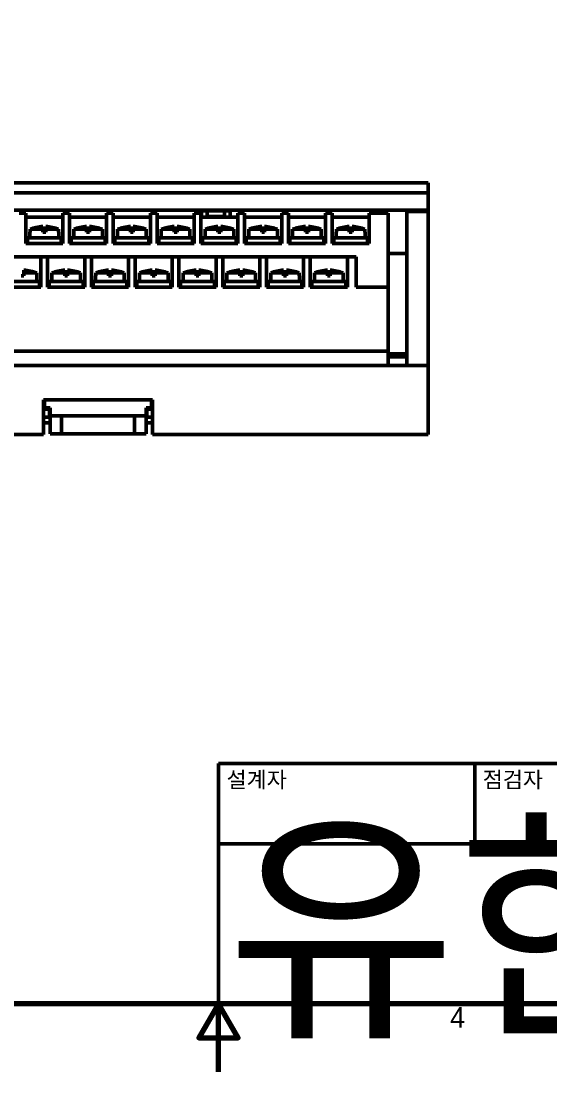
# Model space of a CAD drawing. Header units: millimetres. Extents: x -32 to 1257, y -135 to 348.
# Drawn here: x 182.8 to 274.9, y -4.4 to 178.5 of the extents above; entities that cross this region are included whole.
import ezdxf
from ezdxf.enums import TextEntityAlignment as Align

# ---------------------------------------------------------------- set-up
doc = ezdxf.new("R2018")
doc.units = ezdxf.units.MM
for name, color, linetype, lineweight in [('경계(ISO)', 7, 'Continuous', 70), ('외형선(ISO)', 7, 'Continuous', 50), ('제목(ISO)', 7, 'Continuous', 50)]:
    doc.layers.add(name, color=color, linetype=linetype, lineweight=lineweight)
doc.styles.get("Standard").update_dxf_attribs({"font": ''})
doc.styles.add('레이블 문자 (JIS)', font='')
doc.styles.add('텍스트 스타일19', font='')
doc.styles.get('Standard').set_extended_font_data('Gulim')
doc.styles.get('레이블 문자 (JIS)').set_extended_font_data('Gulim')
doc.styles.get('텍스트 스타일19').set_extended_font_data('Tahoma')

# ---------------------------------------------------------------- blocks, each defined once
blk = doc.blocks.new('경계 Default Border')
at = {"layer": '경계(ISO)', "flags": 128}
for points in [[(10, 10), (10, 287), (410, 287), (410, 10), (10, 10)], [(210, 0), (210, 10), (207.11, 5), (212.89, 5), (210, 10)]]:
    blk.add_lwpolyline(points, dxfattribs=at)
at = {"layer": '경계(ISO)', "insert": (244.04, 6.53), "char_height": 3, "attachment_point": 7, "style": '레이블 문자 (JIS)'}
blk.add_mtext('4', dxfattribs=at)
blk = doc.blocks.new('제목 블록 ISO')
at = {"layer": '제목(ISO)'}
for p, q in [((270.07, 130), (100.07, 130)), ((100.07, 130), (100.07, 100)), ((132.07, 120), (132.07, 130)), ((100.07, 120), (270.07, 120)), ((100.07, 100), (270.07, 100))]:
    blk.add_line(p, q, dxfattribs=at)
at = {"layer": '제목(ISO)', "style": '텍스트 스타일19'}
for s, p in [('설계자', (101.07, 129)), ('점검자', (133.07, 129))]:
    blk.add_text(s, height=2, dxfattribs=at).set_placement(p, align=Align.TOP_LEFT)
at = {"layer": '제목(ISO)', "lineweight": 30, "flags": 104}
for tag, height, p in [('점검자', 3.5, (133.07, 121)), ('엔지니어링_승인자', 3.5, (158.07, 121)), ('작성자', 2.49, (100.84, 122.53)), ('작성_날짜', 2.49, (220.89, 121.88))]:
    blk.add_attdef(tag, text='', height=height, dxfattribs=at).set_placement(p, align=Align.BOTTOM_LEFT)
blk.add_attdef('엔지니어링_승인_날짜', text='', height=2.49, dxfattribs=at).set_placement((196.07, 121), align=Align.BOTTOM_RIGHT)
for tag, p in [('제목', (222.57, 115)), ('회사', (137.41, 109.96)), ('리비전_번호', (242.57, 103.5))]:
    blk.add_attdef(tag, text='', height=3.5, dxfattribs=at).set_placement(p, align=Align.MIDDLE_CENTER)
blk.add_attdef('부품_번호', text='', height=3.5, dxfattribs=at).set_placement((176.07, 105), align=Align.MIDDLE_LEFT)

msp = doc.modelspace()

# ---------------------------------------------------------------- linework, layer by layer
at = {"layer": '외형선(ISO)'}
for p, q in [((253.6663, 150.31781), (85.6663, 150.31781)), ((253.6663, 150.31781), (253.6663, 148.5684)), ((253.6663, 148.5684), (85.6663, 148.5684)), ((253.6663, 145.5684), (253.6663, 148.5684)), ((85.6663, 145.5684), (253.6663, 145.5684)), ((91.1663, 145.55713), (248.1663, 145.55713)), ((170.6663, 145.56726), (228.6663, 145.56726)), ((228.6663, 145.55832), (170.6663, 145.55832)), ((183.5813, 145.05349), (182.4213, 145.05349)), ((183.5813, 145.05349), (183.5813, 144.55349)), ((183.5813, 139.75349), (183.5813, 144.55349)), ((191.2013, 145.05349), (190.0413, 145.05349)), ((190.0413, 144.55349), (190.0413, 145.05349)), ((190.0413, 144.55349), (190.0413, 139.75349)), ((191.2013, 145.05349), (191.2013, 144.55349)), ((191.2013, 139.75349), (191.2013, 144.55349)), ((198.8213, 145.05349), (197.6613, 145.05349)), ((197.6613, 144.55349), (197.6613, 145.05349)), ((197.6613, 144.55349), (197.6613, 139.75349)), ((198.8213, 145.05349), (198.8213, 144.55349)), ((198.8213, 139.75349), (198.8213, 144.55349)), ((206.4413, 145.05349), (205.2813, 145.05349)), ((205.2813, 144.55349), (205.2813, 145.05349)), ((205.2813, 144.55349), (205.2813, 139.75349)), ((206.4413, 145.05349), (206.4413, 144.55349)), ((206.4413, 139.75349), (206.4413, 144.55349)), ((214.0613, 145.05349), (212.9013, 145.05349)), ((212.9013, 144.55349), (212.9013, 145.05349)), ((212.9013, 144.55349), (212.9013, 139.75349)), ((214.0613, 145.05349), (214.0613, 144.55349)), ((214.0613, 139.75349), (214.0613, 144.55349)), ((214.1663, 144.35349), (214.1663, 145.45349)), ((215.1663, 145.45349), (214.1663, 145.45349)), ((215.1663, 144.45349), (215.1663, 145.45349)), ((215.1663, 145.45349), (218.1663, 145.45349)), ((219.1663, 145.45349), (218.1663, 145.45349)), ((218.1663, 145.45349), (218.1663, 144.45349)), ((219.1663, 145.45349), (219.1663, 144.35349)), ((221.6813, 145.05349), (220.5213, 145.05349)), ((220.5213, 144.55349), (220.5213, 145.05349)), ((220.5213, 144.55349), (220.5213, 139.75349)), ((221.6813, 145.05349), (221.6813, 144.55349)), ((221.6813, 139.75349), (221.6813, 144.55349)), ((229.3013, 145.05349), (228.1413, 145.05349)), ((228.1413, 144.55349), (228.1413, 145.05349)), ((228.1413, 144.55349), (228.1413, 139.75349)), ((228.6663, 145.56667), (228.6663, 145.56726)), ((228.6663, 145.55874), (228.6663, 145.56667)), ((230.6663, 145.56667), (228.6663, 145.56667)), ((228.6663, 145.55874), (228.6663, 145.55832)), ((230.6663, 145.55874), (228.6663, 145.55874)), ((229.3013, 145.05349), (229.3013, 144.55349)), ((229.3013, 139.75349), (229.3013, 144.55349)), ((230.6663, 145.56726), (230.6663, 145.56667)), ((230.6663, 145.56726), (248.6663, 145.56726)), ((230.6663, 145.55874), (230.6663, 145.56667)), ((230.6663, 145.55832), (230.6663, 145.55874)), ((248.1663, 145.55832), (230.6663, 145.55832)), ((236.9213, 145.05349), (235.7613, 145.05349)), ((235.7613, 144.55349), (235.7613, 145.05349)), ((235.7613, 144.55349), (235.7613, 139.75349)), ((236.9213, 145.05349), (236.9213, 144.55349)), ((236.9213, 139.75349), (236.9213, 144.55349)), ((246.6613, 145.05349), (243.3813, 145.05349)), ((243.3813, 144.55349), (243.3813, 145.05349)), ((243.3813, 144.55349), (243.3813, 139.75349)), ((246.6613, 145.05349), (246.6613, 144.55349)), ((246.6613, 144.55349), (246.6613, 132.15349)), ((248.1663, 145.56726), (248.1663, 145.55832)), ((248.1663, 145.55713), (248.1663, 145.55832)), ((248.6663, 145.56726), (248.6663, 145.5672)), ((249.0663, 145.56697), (251.1663, 145.56697)), ((249.9163, 145.56697), (249.9163, 145.35349)), ((249.9163, 145.35349), (249.9163, 118.55349)), ((251.6663, 145.35349), (249.9163, 145.35349)), ((251.1663, 145.56697), (251.1663, 145.56691)), ((251.1663, 145.35349), (251.1663, 145.56691)), ((253.6663, 145.55349), (251.1663, 145.55349)), ((251.6663, 145.35349), (253.6663, 145.35349)), ((253.6663, 145.55349), (253.6663, 145.5684)), ((253.6663, 145.55349), (253.6663, 145.35349)), ((253.6663, 118.55349), (253.6663, 145.35349)), ((183.5813, 144.35349), (190.0413, 144.35349)), ((186.5613, 142.25349), (186.5613, 142.7395)), ((187.0613, 142.7395), (187.0613, 142.25349)), ((191.2013, 144.35349), (197.6613, 144.35349)), ((194.1813, 142.25349), (194.1813, 142.7395)), ((194.6813, 142.7395), (194.6813, 142.25349)), ((198.8213, 144.35349), (205.2813, 144.35349)), ((201.8013, 142.25349), (201.8013, 142.7395)), ((202.3013, 142.7395), (202.3013, 142.25349)), ((206.4413, 144.35349), (212.9013, 144.35349)), ((209.4213, 142.25349), (209.4213, 142.7395)), ((209.9213, 142.7395), (209.9213, 142.25349)), ((214.0613, 144.35349), (220.5213, 144.35349)), ((215.0663, 144.35349), (215.1663, 144.45349)), ((218.1663, 144.45349), (215.1663, 144.45349)), ((217.0413, 142.25349), (217.0413, 142.7395)), ((217.5413, 142.7395), (217.5413, 142.25349)), ((218.1663, 144.45349), (218.2663, 144.35349)), ((221.6813, 144.35349), (228.1413, 144.35349)), ((224.6613, 142.25349), (224.6613, 142.7395)), ((225.1613, 142.7395), (225.1613, 142.25349)), ((229.3013, 144.35349), (235.7613, 144.35349)), ((232.2813, 142.25349), (232.2813, 142.7395)), ((232.7813, 142.7395), (232.7813, 142.25349)), ((236.9213, 144.35349), (243.3813, 144.35349)), ((239.9013, 142.25349), (239.9013, 142.7395)), ((240.4013, 142.7395), (240.4013, 142.25349)), ((184.3113, 141.75349), (184.32384, 141.75349)), ((184.3113, 140.75349), (184.3113, 141.75349)), ((184.32384, 142.25349), (184.32384, 141.75349)), ((186.5613, 142.25349), (184.32384, 142.25349)), ((186.5613, 141.75349), (186.5613, 142.25349)), ((186.5613, 141.75349), (187.0613, 141.75349)), ((187.0613, 142.25349), (187.0613, 141.75349)), ((189.29877, 142.25349), (187.0613, 142.25349)), ((189.29877, 141.75349), (189.29877, 142.25349)), ((189.29877, 141.75349), (189.3113, 141.75349)), ((189.3113, 140.75349), (189.3113, 141.75349)), ((191.9313, 141.75349), (191.94384, 141.75349)), ((191.9313, 140.75349), (191.9313, 141.75349)), ((191.94384, 142.25349), (191.94384, 141.75349)), ((194.1813, 142.25349), (191.94384, 142.25349)), ((194.1813, 141.75349), (194.1813, 142.25349)), ((194.1813, 141.75349), (194.6813, 141.75349)), ((194.6813, 142.25349), (194.6813, 141.75349)), ((196.91877, 142.25349), (194.6813, 142.25349)), ((196.91877, 141.75349), (196.91877, 142.25349)), ((196.91877, 141.75349), (196.9313, 141.75349)), ((196.9313, 140.75349), (196.9313, 141.75349)), ((199.5513, 141.75349), (199.56384, 141.75349)), ((199.5513, 140.75349), (199.5513, 141.75349)), ((199.56384, 142.25349), (199.56384, 141.75349)), ((201.8013, 142.25349), (199.56384, 142.25349)), ((201.8013, 141.75349), (201.8013, 142.25349)), ((201.8013, 141.75349), (202.3013, 141.75349)), ((202.3013, 142.25349), (202.3013, 141.75349)), ((204.53877, 142.25349), (202.3013, 142.25349)), ((204.53877, 141.75349), (204.53877, 142.25349)), ((204.53877, 141.75349), (204.5513, 141.75349)), ((204.5513, 140.75349), (204.5513, 141.75349)), ((207.1713, 141.75349), (207.18384, 141.75349)), ((207.1713, 140.75349), (207.1713, 141.75349)), ((207.18384, 142.25349), (207.18384, 141.75349)), ((209.4213, 142.25349), (207.18384, 142.25349)), ((209.4213, 141.75349), (209.4213, 142.25349)), ((209.4213, 141.75349), (209.9213, 141.75349)), ((209.9213, 142.25349), (209.9213, 141.75349)), ((212.15877, 142.25349), (209.9213, 142.25349)), ((212.15877, 141.75349), (212.15877, 142.25349)), ((212.15877, 141.75349), (212.1713, 141.75349)), ((212.1713, 140.75349), (212.1713, 141.75349)), ((214.7913, 141.75349), (214.80384, 141.75349)), ((214.7913, 140.75349), (214.7913, 141.75349)), ((214.80384, 142.25349), (214.80384, 141.75349)), ((217.0413, 142.25349), (214.80384, 142.25349)), ((217.0413, 141.75349), (217.0413, 142.25349)), ((217.0413, 141.75349), (217.5413, 141.75349)), ((217.5413, 142.25349), (217.5413, 141.75349)), ((219.77877, 142.25349), (217.5413, 142.25349)), ((219.77877, 141.75349), (219.77877, 142.25349)), ((219.77877, 141.75349), (219.7913, 141.75349)), ((219.7913, 140.75349), (219.7913, 141.75349)), ((222.4113, 141.75349), (222.42384, 141.75349)), ((222.4113, 140.75349), (222.4113, 141.75349)), ((222.42384, 142.25349), (222.42384, 141.75349)), ((224.6613, 142.25349), (222.42384, 142.25349)), ((224.6613, 141.75349), (224.6613, 142.25349)), ((224.6613, 141.75349), (225.1613, 141.75349)), ((225.1613, 142.25349), (225.1613, 141.75349)), ((227.39877, 142.25349), (225.1613, 142.25349)), ((227.39877, 141.75349), (227.39877, 142.25349)), ((227.39877, 141.75349), (227.4113, 141.75349)), ((227.4113, 140.75349), (227.4113, 141.75349)), ((230.0313, 141.75349), (230.04384, 141.75349)), ((230.0313, 140.75349), (230.0313, 141.75349)), ((230.04384, 142.25349), (230.04384, 141.75349)), ((232.2813, 142.25349), (230.04384, 142.25349)), ((232.2813, 141.75349), (232.2813, 142.25349)), ((232.2813, 141.75349), (232.7813, 141.75349)), ((232.7813, 142.25349), (232.7813, 141.75349)), ((235.01877, 142.25349), (232.7813, 142.25349)), ((235.01877, 141.75349), (235.01877, 142.25349)), ((235.01877, 141.75349), (235.0313, 141.75349)), ((235.0313, 140.75349), (235.0313, 141.75349)), ((237.6513, 141.75349), (237.66384, 141.75349)), ((237.6513, 140.75349), (237.6513, 141.75349)), ((237.66384, 142.25349), (237.66384, 141.75349)), ((239.9013, 142.25349), (237.66384, 142.25349)), ((239.9013, 141.75349), (239.9013, 142.25349)), ((239.9013, 141.75349), (240.4013, 141.75349)), ((240.4013, 142.25349), (240.4013, 141.75349)), ((242.63877, 142.25349), (240.4013, 142.25349)), ((242.63877, 141.75349), (242.63877, 142.25349)), ((242.63877, 141.75349), (242.6513, 141.75349)), ((242.6513, 140.75349), (242.6513, 141.75349)), ((190.0413, 139.75349), (183.5813, 139.75349)), ((183.8613, 139.75349), (183.8613, 140.75349)), ((183.8613, 140.75349), (189.7613, 140.75349)), ((189.7613, 139.75349), (189.7613, 140.75349)), ((197.6613, 139.75349), (191.2013, 139.75349)), ((191.4813, 139.75349), (191.4813, 140.75349)), ((191.4813, 140.75349), (197.3813, 140.75349)), ((197.3813, 139.75349), (197.3813, 140.75349)), ((205.2813, 139.75349), (198.8213, 139.75349)), ((199.1013, 139.75349), (199.1013, 140.75349)), ((199.1013, 140.75349), (205.0013, 140.75349)), ((205.0013, 139.75349), (205.0013, 140.75349)), ((212.9013, 139.75349), (206.4413, 139.75349)), ((206.7213, 139.75349), (206.7213, 140.75349)), ((206.7213, 140.75349), (212.6213, 140.75349)), ((212.6213, 139.75349), (212.6213, 140.75349)), ((220.5213, 139.75349), (214.0613, 139.75349)), ((214.3413, 139.75349), (214.3413, 140.75349)), ((214.3413, 140.75349), (220.2413, 140.75349)), ((220.2413, 139.75349), (220.2413, 140.75349)), ((228.1413, 139.75349), (221.6813, 139.75349)), ((221.9613, 139.75349), (221.9613, 140.75349)), ((221.9613, 140.75349), (227.8613, 140.75349)), ((227.8613, 139.75349), (227.8613, 140.75349)), ((235.7613, 139.75349), (229.3013, 139.75349)), ((229.5813, 139.75349), (229.5813, 140.75349)), ((229.5813, 140.75349), (235.4813, 140.75349)), ((235.4813, 139.75349), (235.4813, 140.75349)), ((243.3813, 139.75349), (236.9213, 139.75349)), ((237.2013, 139.75349), (237.2013, 140.75349)), ((237.2013, 140.75349), (243.1013, 140.75349)), ((243.1013, 139.75349), (243.1013, 140.75349)), ((179.7713, 137.45349), (186.2313, 137.45349)), ((187.3913, 137.45349), (186.2313, 137.45349)), ((186.2313, 136.45349), (186.2313, 137.45349)), ((187.3913, 137.45349), (193.8513, 137.45349)), ((187.3913, 137.45349), (187.3913, 136.45349)), ((195.0113, 137.45349), (193.8513, 137.45349)), ((193.8513, 136.45349), (193.8513, 137.45349)), ((195.0113, 137.45349), (201.4713, 137.45349)), ((195.0113, 137.45349), (195.0113, 136.45349)), ((202.6313, 137.45349), (201.4713, 137.45349)), ((201.4713, 136.45349), (201.4713, 137.45349)), ((202.6313, 137.45349), (209.0913, 137.45349)), ((202.6313, 137.45349), (202.6313, 136.45349)), ((210.2513, 137.45349), (209.0913, 137.45349)), ((209.0913, 136.45349), (209.0913, 137.45349)), ((210.2513, 137.45349), (216.7113, 137.45349)), ((210.2513, 137.45349), (210.2513, 136.45349)), ((217.8713, 137.45349), (216.7113, 137.45349)), ((216.7113, 136.45349), (216.7113, 137.45349)), ((217.8713, 137.45349), (224.3313, 137.45349)), ((217.8713, 137.45349), (217.8713, 136.45349)), ((225.4913, 137.45349), (224.3313, 137.45349)), ((224.3313, 136.45349), (224.3313, 137.45349)), ((225.4913, 137.45349), (231.9513, 137.45349)), ((225.4913, 137.45349), (225.4913, 136.45349)), ((233.1113, 137.45349), (231.9513, 137.45349)), ((231.9513, 136.45349), (231.9513, 137.45349)), ((233.1113, 137.45349), (239.5713, 137.45349)), ((233.1113, 137.45349), (233.1113, 136.45349)), ((241.1013, 137.45349), (239.5713, 137.45349)), ((239.5713, 136.45349), (239.5713, 137.45349)), ((241.1013, 137.45349), (241.1013, 136.45349)), ((249.9163, 138.05349), (246.6613, 138.05349)), ((186.2313, 136.45349), (186.2313, 132.15349)), ((187.3913, 132.15349), (187.3913, 136.45349)), ((193.8513, 136.45349), (193.8513, 132.15349)), ((195.0113, 132.15349), (195.0113, 136.45349)), ((201.4713, 136.45349), (201.4713, 132.15349)), ((202.6313, 132.15349), (202.6313, 136.45349)), ((209.0913, 136.45349), (209.0913, 132.15349)), ((210.2513, 132.15349), (210.2513, 136.45349)), ((216.7113, 136.45349), (216.7113, 132.15349)), ((217.8713, 132.15349), (217.8713, 136.45349)), ((224.3313, 136.45349), (224.3313, 132.15349)), ((225.4913, 132.15349), (225.4913, 136.45349)), ((231.9513, 136.45349), (231.9513, 132.15349)), ((233.1113, 132.15349), (233.1113, 136.45349)), ((239.5713, 136.45349), (239.5713, 132.15349)), ((241.1013, 132.15349), (241.1013, 136.45349)), ((182.7513, 134.15349), (183.2513, 134.15349)), ((183.2513, 135.1395), (183.2513, 134.65349)), ((183.2513, 134.65349), (183.2513, 134.15349)), ((183.2513, 134.65349), (185.48877, 134.65349)), ((185.48877, 134.15349), (185.48877, 134.65349)), ((185.48877, 134.15349), (185.5013, 134.15349)), ((185.5013, 134.15349), (185.5013, 133.15349)), ((188.1213, 134.15349), (188.13384, 134.15349)), ((188.1213, 134.15349), (188.1213, 133.15349)), ((188.13384, 134.65349), (188.13384, 134.15349)), ((188.13384, 134.65349), (190.3713, 134.65349)), ((190.3713, 134.65349), (190.3713, 135.1395)), ((190.3713, 134.15349), (190.3713, 134.65349)), ((190.3713, 134.15349), (190.8713, 134.15349)), ((190.8713, 135.1395), (190.8713, 134.65349)), ((190.8713, 134.65349), (190.8713, 134.15349)), ((190.8713, 134.65349), (193.10877, 134.65349)), ((193.10877, 134.15349), (193.10877, 134.65349)), ((193.10877, 134.15349), (193.1213, 134.15349)), ((193.1213, 134.15349), (193.1213, 133.15349)), ((195.7413, 134.15349), (195.75384, 134.15349)), ((195.7413, 134.15349), (195.7413, 133.15349)), ((195.75384, 134.65349), (195.75384, 134.15349)), ((195.75384, 134.65349), (197.9913, 134.65349)), ((197.9913, 134.65349), (197.9913, 135.1395)), ((197.9913, 134.15349), (197.9913, 134.65349)), ((197.9913, 134.15349), (198.4913, 134.15349)), ((198.4913, 135.1395), (198.4913, 134.65349)), ((198.4913, 134.65349), (198.4913, 134.15349)), ((198.4913, 134.65349), (200.72877, 134.65349)), ((200.72877, 134.15349), (200.72877, 134.65349)), ((200.72877, 134.15349), (200.7413, 134.15349)), ((200.7413, 134.15349), (200.7413, 133.15349)), ((203.3613, 134.15349), (203.37384, 134.15349)), ((203.3613, 134.15349), (203.3613, 133.15349)), ((203.37384, 134.65349), (203.37384, 134.15349)), ((203.37384, 134.65349), (205.6113, 134.65349)), ((205.6113, 134.65349), (205.6113, 135.1395)), ((205.6113, 134.15349), (205.6113, 134.65349)), ((205.6113, 134.15349), (206.1113, 134.15349)), ((206.1113, 135.1395), (206.1113, 134.65349)), ((206.1113, 134.65349), (206.1113, 134.15349)), ((206.1113, 134.65349), (208.34877, 134.65349)), ((208.34877, 134.15349), (208.34877, 134.65349)), ((208.34877, 134.15349), (208.3613, 134.15349)), ((208.3613, 134.15349), (208.3613, 133.15349)), ((210.9813, 134.15349), (210.99384, 134.15349)), ((210.9813, 134.15349), (210.9813, 133.15349)), ((210.99384, 134.65349), (210.99384, 134.15349)), ((210.99384, 134.65349), (213.2313, 134.65349)), ((213.2313, 134.65349), (213.2313, 135.1395)), ((213.2313, 134.15349), (213.2313, 134.65349)), ((213.2313, 134.15349), (213.7313, 134.15349)), ((213.7313, 135.1395), (213.7313, 134.65349)), ((213.7313, 134.65349), (213.7313, 134.15349)), ((213.7313, 134.65349), (215.96877, 134.65349)), ((215.96877, 134.15349), (215.96877, 134.65349)), ((215.96877, 134.15349), (215.9813, 134.15349)), ((215.9813, 134.15349), (215.9813, 133.15349)), ((218.6013, 134.15349), (218.61384, 134.15349)), ((218.6013, 134.15349), (218.6013, 133.15349)), ((218.61384, 134.65349), (218.61384, 134.15349)), ((218.61384, 134.65349), (220.8513, 134.65349)), ((220.8513, 134.65349), (220.8513, 135.1395)), ((220.8513, 134.15349), (220.8513, 134.65349)), ((220.8513, 134.15349), (221.3513, 134.15349)), ((221.3513, 135.1395), (221.3513, 134.65349)), ((221.3513, 134.65349), (221.3513, 134.15349)), ((221.3513, 134.65349), (223.58877, 134.65349)), ((223.58877, 134.15349), (223.58877, 134.65349)), ((223.58877, 134.15349), (223.6013, 134.15349)), ((223.6013, 134.15349), (223.6013, 133.15349)), ((226.2213, 134.15349), (226.23384, 134.15349)), ((226.2213, 134.15349), (226.2213, 133.15349)), ((226.23384, 134.65349), (226.23384, 134.15349)), ((226.23384, 134.65349), (228.4713, 134.65349)), ((228.4713, 134.65349), (228.4713, 135.1395)), ((228.4713, 134.15349), (228.4713, 134.65349)), ((228.4713, 134.15349), (228.9713, 134.15349)), ((228.9713, 135.1395), (228.9713, 134.65349)), ((228.9713, 134.65349), (228.9713, 134.15349)), ((228.9713, 134.65349), (231.20877, 134.65349)), ((231.20877, 134.15349), (231.20877, 134.65349)), ((231.20877, 134.15349), (231.2213, 134.15349)), ((231.2213, 134.15349), (231.2213, 133.15349)), ((233.8413, 134.15349), (233.85384, 134.15349)), ((233.8413, 134.15349), (233.8413, 133.15349)), ((233.85384, 134.65349), (233.85384, 134.15349)), ((233.85384, 134.65349), (236.0913, 134.65349)), ((236.0913, 134.65349), (236.0913, 135.1395)), ((236.0913, 134.15349), (236.0913, 134.65349)), ((236.0913, 134.15349), (236.5913, 134.15349)), ((236.5913, 135.1395), (236.5913, 134.65349)), ((236.5913, 134.65349), (236.5913, 134.15349)), ((236.5913, 134.65349), (238.82877, 134.65349)), ((238.82877, 134.15349), (238.82877, 134.65349)), ((238.82877, 134.15349), (238.8413, 134.15349)), ((238.8413, 134.15349), (238.8413, 133.15349)), ((186.2313, 132.15349), (179.7713, 132.15349)), ((180.0513, 133.15349), (185.9513, 133.15349)), ((185.9513, 132.15349), (185.9513, 133.15349)), ((193.8513, 132.15349), (187.3913, 132.15349)), ((187.6713, 133.15349), (193.5713, 133.15349)), ((187.6713, 132.15349), (187.6713, 133.15349)), ((193.5713, 132.15349), (193.5713, 133.15349)), ((201.4713, 132.15349), (195.0113, 132.15349)), ((195.2913, 133.15349), (201.1913, 133.15349)), ((195.2913, 132.15349), (195.2913, 133.15349)), ((201.1913, 132.15349), (201.1913, 133.15349)), ((209.0913, 132.15349), (202.6313, 132.15349)), ((202.9113, 133.15349), (208.8113, 133.15349)), ((202.9113, 132.15349), (202.9113, 133.15349)), ((208.8113, 132.15349), (208.8113, 133.15349)), ((216.7113, 132.15349), (210.2513, 132.15349)), ((210.5313, 133.15349), (216.4313, 133.15349)), ((210.5313, 132.15349), (210.5313, 133.15349)), ((216.4313, 132.15349), (216.4313, 133.15349)), ((224.3313, 132.15349), (217.8713, 132.15349)), ((218.1513, 133.15349), (224.0513, 133.15349)), ((218.1513, 132.15349), (218.1513, 133.15349)), ((224.0513, 132.15349), (224.0513, 133.15349)), ((231.9513, 132.15349), (225.4913, 132.15349)), ((225.7713, 133.15349), (231.6713, 133.15349)), ((225.7713, 132.15349), (225.7713, 133.15349)), ((231.6713, 132.15349), (231.6713, 133.15349)), ((239.5713, 132.15349), (233.1113, 132.15349)), ((233.3913, 133.15349), (239.2913, 133.15349)), ((233.3913, 132.15349), (233.3913, 133.15349)), ((239.2913, 132.15349), (239.2913, 133.15349)), ((246.6613, 132.15349), (241.1013, 132.15349)), ((246.6613, 121.05349), (246.6613, 132.15349)), ((92.6713, 121.05349), (246.6613, 121.05349)), ((246.6613, 121.05349), (246.6613, 118.55349)), ((247.2663, 120.55349), (246.6613, 120.55349)), ((246.6613, 120.05349), (247.2663, 120.05349)), ((247.2663, 120.55349), (249.9163, 120.55349)), ((247.2663, 120.05349), (249.9163, 120.05349)), ((73.4663, 118.55349), (251.6663, 118.55349)), ((249.9163, 118.55349), (251.6663, 118.55349)), ((251.6663, 118.55349), (253.6663, 118.55349)), ((253.6663, 118.55349), (251.6663, 118.55349)), ((253.6663, 106.55349), (253.6663, 118.55349)), ((186.6663, 106.55349), (186.6663, 112.55349)), ((186.6663, 112.55349), (205.6663, 112.55349)), ((186.8663, 112.55349), (186.8663, 111.17349)), ((205.4663, 112.55349), (205.4663, 111.17349)), ((205.6663, 112.55349), (205.6663, 106.55349)), ((186.6663, 110.95349), (187.6913, 110.95349)), ((187.8163, 111.17349), (186.8663, 111.17349)), ((187.6913, 109.55349), (187.6913, 110.95349)), ((187.8163, 111.17349), (187.8163, 109.75349)), ((205.4663, 111.17349), (204.5163, 111.17349)), ((204.5163, 111.17349), (204.5163, 109.75349)), ((204.6413, 109.55349), (204.6413, 110.95349)), ((204.6413, 110.95349), (205.6663, 110.95349)), ((187.6913, 109.55349), (186.6663, 109.55349)), ((187.8163, 108.55349), (186.6663, 108.55349)), ((187.8163, 109.55349), (187.6913, 109.55349)), ((189.8163, 109.75349), (187.8163, 109.75349)), ((187.8163, 109.75349), (187.8163, 106.65349)), ((189.8163, 106.65349), (189.8163, 109.75349)), ((202.5163, 109.75349), (189.8163, 109.75349)), ((204.5163, 109.75349), (202.5163, 109.75349)), ((202.5163, 109.75349), (202.5163, 106.65349)), ((204.5163, 106.65349), (204.5163, 109.75349)), ((204.6413, 109.55349), (204.5163, 109.55349)), ((205.6663, 108.55349), (204.5163, 108.55349)), ((205.6663, 109.55349), (204.6413, 109.55349)), ((186.6663, 106.55349), (130.0663, 106.55349)), ((187.8163, 106.65349), (189.8163, 106.65349)), ((202.5163, 106.65349), (189.8163, 106.65349)), ((202.5163, 106.65349), (204.5163, 106.65349)), ((251.6663, 106.55349), (205.6663, 106.55349)), ((253.6663, 106.55349), (251.6663, 106.55349))]:
    msp.add_line(p, q, dxfattribs=at)
msp.add_ellipse((249.0663, 145.5672), major_axis=(-0.4, 0), ratio=0.000596358, start_param=6.283185057, end_param=7.853981634, dxfattribs=at)
for points, knots in [([(186.5613, 142.7395), (186.18168, 142.72208), (185.78186, 142.66928), (185.02051, 142.49975), (184.65827, 142.3866), (184.32384, 142.25349)], [2.0780115474, 2.0780115474, 2.0780115474, 2.0780115474, 2.1888195271, 2.1888195271, 2.2929380051, 2.2929380051, 2.2929380051, 2.2929380051]), ([(189.29877, 142.25349), (188.96434, 142.3866), (188.6021, 142.49975), (187.84075, 142.66928), (187.44093, 142.72208), (187.0613, 142.7395)], [1.8137990901, 1.8137990901, 1.8137990901, 1.8137990901, 1.9179175681, 1.9179175681, 2.0287255477, 2.0287255477, 2.0287255477, 2.0287255477]), ([(194.1813, 142.7395), (193.80168, 142.72208), (193.40186, 142.66928), (192.64051, 142.49975), (192.27827, 142.3866), (191.94384, 142.25349)], [2.0780115474, 2.0780115474, 2.0780115474, 2.0780115474, 2.1888195271, 2.1888195271, 2.2929380051, 2.2929380051, 2.2929380051, 2.2929380051]), ([(196.91877, 142.25349), (196.58434, 142.3866), (196.2221, 142.49975), (195.46075, 142.66928), (195.06093, 142.72208), (194.6813, 142.7395)], [1.8137990901, 1.8137990901, 1.8137990901, 1.8137990901, 1.9179175681, 1.9179175681, 2.0287255477, 2.0287255477, 2.0287255477, 2.0287255477]), ([(201.8013, 142.7395), (201.42168, 142.72208), (201.02186, 142.66928), (200.26051, 142.49975), (199.89827, 142.3866), (199.56384, 142.25349)], [2.0780115474, 2.0780115474, 2.0780115474, 2.0780115474, 2.1888195271, 2.1888195271, 2.2929380051, 2.2929380051, 2.2929380051, 2.2929380051]), ([(204.53877, 142.25349), (204.20434, 142.3866), (203.8421, 142.49975), (203.08075, 142.66928), (202.68093, 142.72208), (202.3013, 142.7395)], [1.8137990901, 1.8137990901, 1.8137990901, 1.8137990901, 1.9179175681, 1.9179175681, 2.0287255477, 2.0287255477, 2.0287255477, 2.0287255477]), ([(209.4213, 142.7395), (209.04168, 142.72208), (208.64186, 142.66928), (207.88051, 142.49975), (207.51827, 142.3866), (207.18384, 142.25349)], [2.0780115474, 2.0780115474, 2.0780115474, 2.0780115474, 2.1888195271, 2.1888195271, 2.2929380051, 2.2929380051, 2.2929380051, 2.2929380051]), ([(212.15877, 142.25349), (211.82434, 142.3866), (211.4621, 142.49975), (210.70075, 142.66928), (210.30093, 142.72208), (209.9213, 142.7395)], [1.8137990901, 1.8137990901, 1.8137990901, 1.8137990901, 1.9179175681, 1.9179175681, 2.0287255477, 2.0287255477, 2.0287255477, 2.0287255477]), ([(217.0413, 142.7395), (216.66168, 142.72208), (216.26186, 142.66928), (215.50051, 142.49975), (215.13827, 142.3866), (214.80384, 142.25349)], [2.0780115474, 2.0780115474, 2.0780115474, 2.0780115474, 2.1888195271, 2.1888195271, 2.2929380051, 2.2929380051, 2.2929380051, 2.2929380051]), ([(219.77877, 142.25349), (219.44434, 142.3866), (219.0821, 142.49975), (218.32075, 142.66928), (217.92093, 142.72208), (217.5413, 142.7395)], [1.8137990901, 1.8137990901, 1.8137990901, 1.8137990901, 1.9179175681, 1.9179175681, 2.0287255477, 2.0287255477, 2.0287255477, 2.0287255477]), ([(224.6613, 142.7395), (224.28168, 142.72208), (223.88186, 142.66928), (223.12051, 142.49975), (222.75827, 142.3866), (222.42384, 142.25349)], [2.0780115474, 2.0780115474, 2.0780115474, 2.0780115474, 2.1888195271, 2.1888195271, 2.2929380051, 2.2929380051, 2.2929380051, 2.2929380051]), ([(227.39877, 142.25349), (227.06434, 142.3866), (226.7021, 142.49975), (225.94075, 142.66928), (225.54093, 142.72208), (225.1613, 142.7395)], [1.8137990901, 1.8137990901, 1.8137990901, 1.8137990901, 1.9179175681, 1.9179175681, 2.0287255477, 2.0287255477, 2.0287255477, 2.0287255477]), ([(232.2813, 142.7395), (231.90168, 142.72208), (231.50186, 142.66928), (230.74051, 142.49975), (230.37827, 142.3866), (230.04384, 142.25349)], [2.0780115474, 2.0780115474, 2.0780115474, 2.0780115474, 2.1888195271, 2.1888195271, 2.2929380051, 2.2929380051, 2.2929380051, 2.2929380051]), ([(235.01877, 142.25349), (234.68434, 142.3866), (234.3221, 142.49975), (233.56075, 142.66928), (233.16093, 142.72208), (232.7813, 142.7395)], [1.8137990901, 1.8137990901, 1.8137990901, 1.8137990901, 1.9179175681, 1.9179175681, 2.0287255477, 2.0287255477, 2.0287255477, 2.0287255477]), ([(239.9013, 142.7395), (239.52168, 142.72208), (239.12186, 142.66928), (238.36051, 142.49975), (237.99827, 142.3866), (237.66384, 142.25349)], [2.0780115474, 2.0780115474, 2.0780115474, 2.0780115474, 2.1888195271, 2.1888195271, 2.2929380051, 2.2929380051, 2.2929380051, 2.2929380051]), ([(242.63877, 142.25349), (242.30434, 142.3866), (241.9421, 142.49975), (241.18075, 142.66928), (240.78093, 142.72208), (240.4013, 142.7395)], [1.8137990901, 1.8137990901, 1.8137990901, 1.8137990901, 1.9179175681, 1.9179175681, 2.0287255477, 2.0287255477, 2.0287255477, 2.0287255477]), ([(185.48877, 134.65349), (185.15434, 134.7866), (184.7921, 134.89975), (184.03075, 135.06928), (183.63093, 135.12208), (183.2513, 135.1395)], [3.8671676376, 3.8671676376, 3.8671676376, 3.8671676376, 3.9712861156, 3.9712861156, 4.0820940953, 4.0820940953, 4.0820940953, 4.0820940953]), ([(190.3713, 135.1395), (189.99168, 135.12208), (189.59186, 135.06928), (188.83051, 134.89975), (188.46827, 134.7866), (188.13384, 134.65349)], [0.0246429998, 0.0246429998, 0.0246429998, 0.0246429998, 0.1354509795, 0.1354509795, 0.2395694575, 0.2395694575, 0.2395694575, 0.2395694575]), ([(193.10877, 134.65349), (192.77434, 134.7866), (192.4121, 134.89975), (191.65075, 135.06928), (191.25093, 135.12208), (190.8713, 135.1395)], [3.8671676376, 3.8671676376, 3.8671676376, 3.8671676376, 3.9712861156, 3.9712861156, 4.0820940953, 4.0820940953, 4.0820940953, 4.0820940953]), ([(197.9913, 135.1395), (197.61168, 135.12208), (197.21186, 135.06928), (196.45051, 134.89975), (196.08827, 134.7866), (195.75384, 134.65349)], [0.0246429998, 0.0246429998, 0.0246429998, 0.0246429998, 0.1354509795, 0.1354509795, 0.2395694575, 0.2395694575, 0.2395694575, 0.2395694575]), ([(200.72877, 134.65349), (200.39434, 134.7866), (200.0321, 134.89975), (199.27075, 135.06928), (198.87093, 135.12208), (198.4913, 135.1395)], [3.8671676376, 3.8671676376, 3.8671676376, 3.8671676376, 3.9712861156, 3.9712861156, 4.0820940953, 4.0820940953, 4.0820940953, 4.0820940953]), ([(205.6113, 135.1395), (205.23168, 135.12208), (204.83186, 135.06928), (204.07051, 134.89975), (203.70827, 134.7866), (203.37384, 134.65349)], [0.0246429998, 0.0246429998, 0.0246429998, 0.0246429998, 0.1354509795, 0.1354509795, 0.2395694575, 0.2395694575, 0.2395694575, 0.2395694575]), ([(208.34877, 134.65349), (208.01434, 134.7866), (207.6521, 134.89975), (206.89075, 135.06928), (206.49093, 135.12208), (206.1113, 135.1395)], [3.8671676376, 3.8671676376, 3.8671676376, 3.8671676376, 3.9712861156, 3.9712861156, 4.0820940953, 4.0820940953, 4.0820940953, 4.0820940953]), ([(213.2313, 135.1395), (212.85168, 135.12208), (212.45186, 135.06928), (211.69051, 134.89975), (211.32827, 134.7866), (210.99384, 134.65349)], [0.0246429998, 0.0246429998, 0.0246429998, 0.0246429998, 0.1354509795, 0.1354509795, 0.2395694575, 0.2395694575, 0.2395694575, 0.2395694575]), ([(215.96877, 134.65349), (215.63434, 134.7866), (215.2721, 134.89975), (214.51075, 135.06928), (214.11093, 135.12208), (213.7313, 135.1395)], [3.8671676376, 3.8671676376, 3.8671676376, 3.8671676376, 3.9712861156, 3.9712861156, 4.0820940953, 4.0820940953, 4.0820940953, 4.0820940953]), ([(220.8513, 135.1395), (220.47168, 135.12208), (220.07186, 135.06928), (219.31051, 134.89975), (218.94827, 134.7866), (218.61384, 134.65349)], [0.0246429998, 0.0246429998, 0.0246429998, 0.0246429998, 0.1354509795, 0.1354509795, 0.2395694575, 0.2395694575, 0.2395694575, 0.2395694575]), ([(223.58877, 134.65349), (223.25434, 134.7866), (222.8921, 134.89975), (222.13075, 135.06928), (221.73093, 135.12208), (221.3513, 135.1395)], [3.8671676376, 3.8671676376, 3.8671676376, 3.8671676376, 3.9712861156, 3.9712861156, 4.0820940953, 4.0820940953, 4.0820940953, 4.0820940953]), ([(228.4713, 135.1395), (228.09168, 135.12208), (227.69186, 135.06928), (226.93051, 134.89975), (226.56827, 134.7866), (226.23384, 134.65349)], [0.0246429998, 0.0246429998, 0.0246429998, 0.0246429998, 0.1354509795, 0.1354509795, 0.2395694575, 0.2395694575, 0.2395694575, 0.2395694575]), ([(231.20877, 134.65349), (230.87434, 134.7866), (230.5121, 134.89975), (229.75075, 135.06928), (229.35093, 135.12208), (228.9713, 135.1395)], [3.8671676376, 3.8671676376, 3.8671676376, 3.8671676376, 3.9712861156, 3.9712861156, 4.0820940953, 4.0820940953, 4.0820940953, 4.0820940953]), ([(236.0913, 135.1395), (235.71168, 135.12208), (235.31186, 135.06928), (234.55051, 134.89975), (234.18827, 134.7866), (233.85384, 134.65349)], [0.0246429998, 0.0246429998, 0.0246429998, 0.0246429998, 0.1354509795, 0.1354509795, 0.2395694575, 0.2395694575, 0.2395694575, 0.2395694575]), ([(238.82877, 134.65349), (238.49434, 134.7866), (238.1321, 134.89975), (237.37075, 135.06928), (236.97093, 135.12208), (236.5913, 135.1395)], [3.8671676376, 3.8671676376, 3.8671676376, 3.8671676376, 3.9712861156, 3.9712861156, 4.0820940953, 4.0820940953, 4.0820940953, 4.0820940953])]:
    msp.add_open_spline(points, degree=3, knots=knots, dxfattribs=at)

# ---------------------------------------------------------------- block references
at = {"color": 0, "xscale": 1.185080625, "yscale": 1.185080625, "zscale": 1.185080625}
msp.add_blockref('경계 Default Border', (-31.72493, -4.42746), dxfattribs=at)
at = {"color": 0}
ref = msp.add_blockref('제목 블록 ISO', (77.62122, -131.9979), dxfattribs=dict(at, xscale=1.3942125, yscale=1.3942125, zscale=1.3942125))
lines = msp.add_mtext('{\\f굴림|b0|i0|c129|p50;유한민}', dxfattribs={"layer": '제목(ISO)', "insert": (218.53621, 36.70181), "char_height": 31.8899831, "attachment_point": 1})
ref.add_attrib('AUTHOR', '', (218.53621, 36.70181), dxfattribs={"flags": 104}).embed_mtext(lines)

doc.saveas('drawing.dxf')
